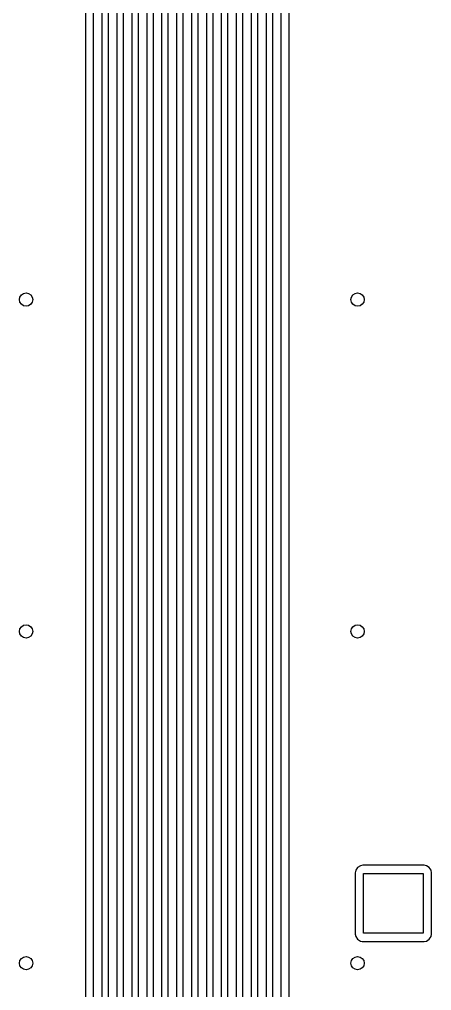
# Model space of a CAD drawing. Extents: x 0 to 130, y -140 to 0.
# Drawn here: x 17.3 to 29.73, y -110.83 to -81.55 of the extents above; entities that cross this region are included whole.
import ezdxf

# ---------------------------------------------------------------- set-up
doc = ezdxf.new("R2010")
doc.units = 0
doc.layers.add('BLACK', color=7, linetype='CONTINUOUS')

msp = doc.modelspace()

# ---------------------------------------------------------------- linework, layer by layer
at = {"layer": 'BLACK', "linetype": 'CONTINUOUS'}
for p, q in [((19.2885, -77.586564), (19.2885, -118.378059)), ((19.539, -118.522828), (19.539, -77.636)), ((19.789, -77.687776), (19.789, -118.574604)), ((19.989, -118.709223), (19.989, -77.874299)), ((20.239, -77.926075), (20.239, -118.761)), ((20.439, -118.895619), (20.439, -78.060695)), ((20.689, -78.112471), (20.689, -118.947396)), ((20.889, -120.473431), (20.889, -78.247091)), ((21.139, -78.298867), (21.139, -120.525208)), ((21.339, -120.659827), (21.339, -78.433487)), ((21.589, -78.485263), (21.589, -120.711604)), ((21.789, -121.989224), (21.789, -78.619883)), ((22.039, -78.671659), (22.039, -122.041)), ((22.239, -124.079223), (22.239, -78.806279)), ((22.489, -78.858055), (22.489, -124.131)), ((22.689, -121.914), (22.689, -78.992675)), ((22.939, -79.044451), (22.939, -121.862224)), ((23.139, -120.707649), (23.139, -79.179071)), ((23.389, -79.230846), (23.389, -120.655872)), ((23.589, -120.401), (23.589, -79.365466)), ((23.839, -79.417242), (23.839, -120.349223)), ((24.039, -119.073), (24.039, -79.551862)), ((24.289, -79.603638), (24.289, -119.021223)), ((24.489, -118.761), (24.489, -79.738258)), ((24.739, -79.790034), (24.739, -118.709223)), ((24.939, -118.574604), (24.939, -79.924654)), ((25.189, -79.97643), (25.189, -118.522828)), ((25.4395, -107.275327), (25.4395, -80.121199)), ((27.499397, -107.1194), (27.444035, -107.202257)), ((27.4994, -107.119397), (27.499397, -107.1194)), ((27.582257, -107.064035), (27.4994, -107.119397)), ((27.582263, -107.064033), (27.582257, -107.064035)), ((27.655315, -107.049501), (27.582263, -107.064033)), ((27.655325, -107.0495), (27.655315, -107.049501)), ((27.655326, -107.0495), (27.655325, -107.0495)), ((29.504674, -107.0495), (27.655326, -107.0495)), ((29.504684, -107.049501), (29.504674, -107.0495)), ((29.577736, -107.064033), (29.504684, -107.049501)), ((29.577737, -107.064033), (29.577736, -107.064033)), ((29.57774, -107.064034), (29.577737, -107.064033)), ((29.577742, -107.064035), (29.57774, -107.064034)), ((29.660599, -107.119397), (29.577742, -107.064035)), ((29.660602, -107.1194), (29.660599, -107.119397)), ((29.683312, -107.153389), (29.660602, -107.1194)), ((25.4395, -118.378059), (25.4395, -107.275327)), ((27.429501, -107.275315), (27.4295, -107.275327)), ((27.4295, -107.275327), (27.4295, -109.124672)), ((27.444033, -107.202263), (27.429501, -107.275315)), ((27.444035, -107.202257), (27.444033, -107.202263)), ((27.68, -109.1), (27.68, -107.3)), ((27.68, -107.3), (29.48, -107.3)), ((29.48, -107.3), (29.48, -109.1)), ((29.715966, -107.20226), (29.683312, -107.153389)), ((29.7305, -107.275326), (29.715966, -107.20226)), ((29.7305, -109.124674), (29.7305, -107.275326)), ((27.4295, -109.124672), (27.429501, -109.124684)), ((27.429501, -109.124684), (27.444033, -109.197736)), ((29.48, -109.1), (27.68, -109.1)), ((29.715966, -109.19774), (29.7305, -109.124674)), ((27.444033, -109.197736), (27.444035, -109.197742)), ((27.444035, -109.197742), (27.499397, -109.280599)), ((27.499397, -109.280599), (27.4994, -109.280602)), ((27.4994, -109.280602), (27.559113, -109.3205)), ((27.559113, -109.3205), (27.58226, -109.335966)), ((27.58226, -109.335966), (27.637808, -109.347015)), ((27.637808, -109.347015), (27.655315, -109.350498)), ((27.655315, -109.350498), (27.65532, -109.350498)), ((27.65532, -109.350498), (27.655326, -109.3505)), ((27.655326, -109.3505), (27.655327, -109.3505)), ((27.655327, -109.3505), (29.504673, -109.3505)), ((29.504673, -109.3505), (29.504674, -109.3505)), ((29.504674, -109.3505), (29.57774, -109.335966)), ((29.57774, -109.335966), (29.660601, -109.280601)), ((29.660601, -109.280601), (29.715966, -109.19774))]:
    msp.add_line(p, q, dxfattribs=at)
at = {"layer": 'BLACK'}
for centre in [(17.5, -90), (27.5, -90), (17.5, -100), (27.5, -100), (17.5, -110), (27.5, -110)]:
    msp.add_circle(centre, 0.2, dxfattribs=at)

doc.saveas('drawing.dxf')
